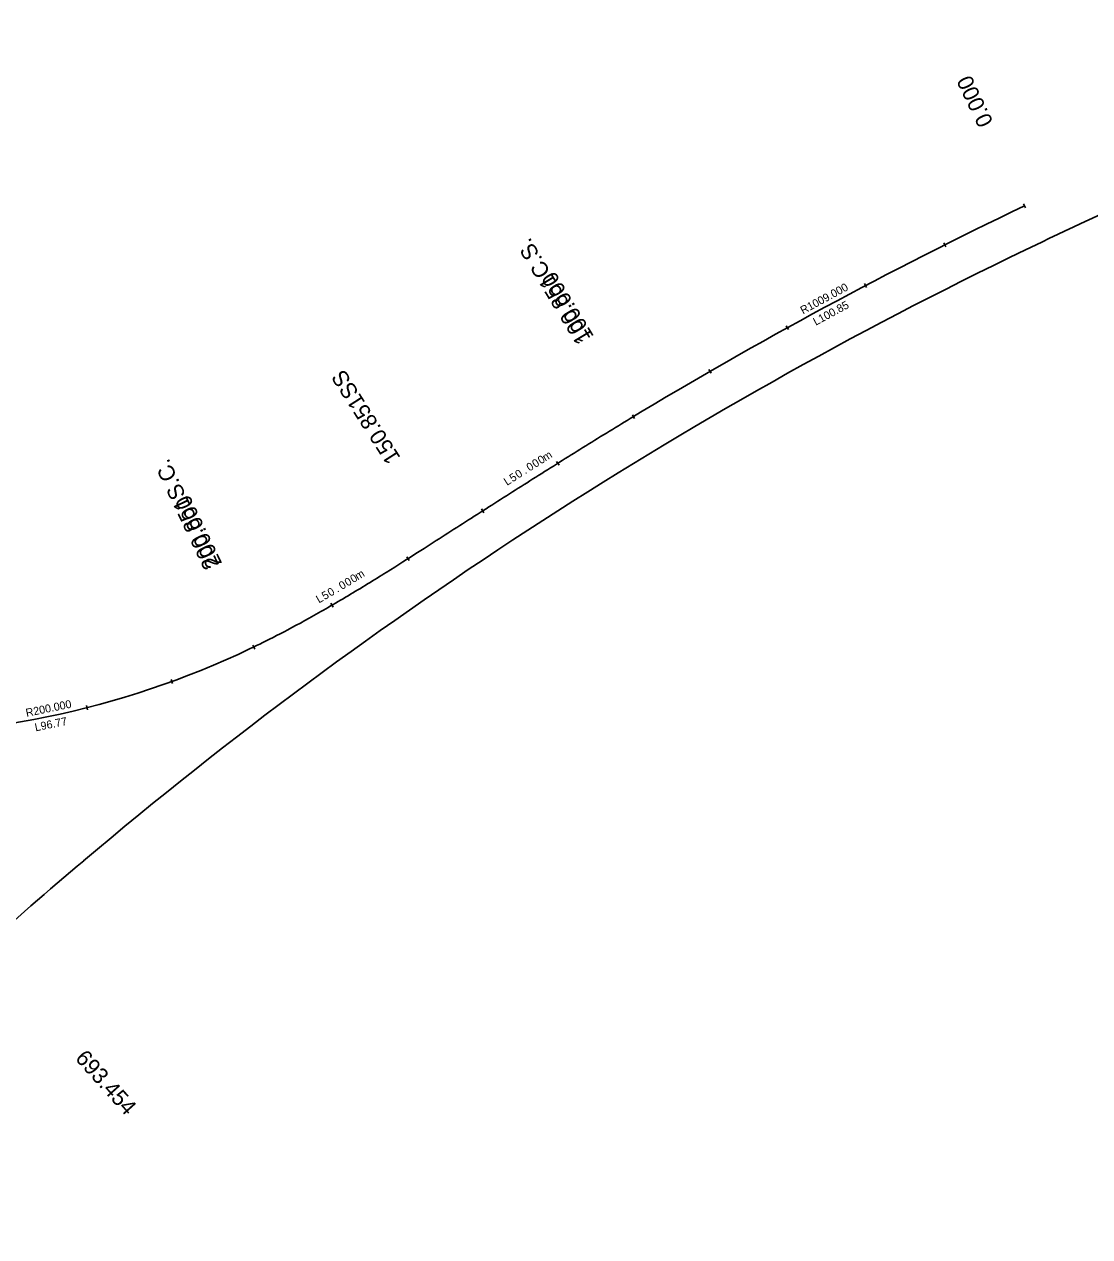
# Model space of a CAD drawing. Extents: x 50328 to 52017, y 2079 to 3461.
# Drawn here: x 51312.5 to 51552.3, y 2947.6 to 3220.3 of the extents above; entities that cross this region are included whole.
import ezdxf

# ---------------------------------------------------------------- set-up
doc = ezdxf.new("R2010")
doc.units = 0
for name, color, linetype in [('Geom_Centerline', 7, 'Continuous'), ('Geom_Control', 7, 'Continuous'), ('Geom_Text', 7, 'Continuous')]:
    doc.layers.add(name, color=color, linetype=linetype)

msp = doc.modelspace()

# ---------------------------------------------------------------- linework, layer by layer
at = {"layer": 'Geom_Centerline'}
for centre, radius, start, end in [((51971.5, 2268.5), 1009, 115.46614, 121.19293), ((51971.5, 2268.5), 1000, 115.46614, 130.21078), ((51971.5, 2268.5), 1000, 115.46614, 130.21078), ((51971.5, 2268.5), 1000, 115.46614, 130.21078), ((51277.46, 3260.46), 200, 267.7289, 295.4506), ((51277.46, 3260.46), 200, 267.7289, 295.4506)]:
    msp.add_arc(centre, radius, start, end, dxfattribs=at)
for points in [[(51541.52, 3171.34), (51550.93, 3175.82), (51569.86, 3184.51), (51598.6, 3196.79), (51627.49, 3208.71), (51646.83, 3216.45), (51656.5, 3220.33)], [(51541.52, 3171.34), (51550.93, 3175.82), (51569.86, 3184.51), (51598.6, 3196.79), (51627.49, 3208.71), (51646.83, 3216.45), (51656.5, 3220.33)], [(51448.92, 3131.62), (51445.35, 3129.47), (51438.25, 3125.11), (51427.66, 3118.47), (51417.11, 3111.77), (51410.09, 3107.27), (51406.58, 3105.03)], [(51448.92, 3131.62), (51445.35, 3129.47), (51438.25, 3125.11), (51427.66, 3118.47), (51417.11, 3111.77), (51410.09, 3107.27), (51406.58, 3105.03)], [(51406.58, 3105.03), (51404.83, 3103.9), (51401.32, 3101.66), (51394.28, 3097.19), (51385.42, 3091.72), (51376.39, 3086.52), (51369.02, 3082.62), (51365.29, 3080.77), (51363.41, 3079.87)], [(51406.58, 3105.03), (51404.83, 3103.9), (51401.32, 3101.66), (51394.28, 3097.19), (51385.42, 3091.72), (51376.39, 3086.52), (51369.02, 3082.62), (51365.29, 3080.77), (51363.41, 3079.87)], [(51233.9, 2947.58), (51241.42, 2954.79), (51256.45, 2969.21), (51279.19, 2990.65), (51302.24, 3011.76), (51317.94, 3025.45), (51325.9, 3032.17)], [(51233.9, 2947.58), (51241.42, 2954.79), (51256.45, 2969.21), (51279.19, 2990.65), (51302.24, 3011.76), (51317.94, 3025.45), (51325.9, 3032.17)], [(51233.9, 2947.58), (51241.42, 2954.79), (51256.45, 2969.21), (51279.19, 2990.65), (51302.24, 3011.76), (51317.94, 3025.45), (51325.9, 3032.17)]]:
    msp.add_open_spline(points, degree=3, dxfattribs=at)
at = {"layer": 'Geom_Text'}
for points in [[(51537.87, 3179.01), (51537.44, 3179.91)], [(51519.91, 3170.24), (51519.46, 3171.13)], [(51502.12, 3161.11), (51501.66, 3161.99)], [(51484.52, 3151.63), (51484.04, 3152.51)], [(51467.11, 3141.81), (51466.61, 3142.67)], [(51449.9, 3131.64), (51449.39, 3132.49)], [(51432.89, 3121.15), (51432.35, 3122)], [(51415.99, 3110.45), (51415.45, 3111.29)], [(51399.13, 3099.68), (51398.6, 3100.53)], [(51382.06, 3089.23), (51381.56, 3090.1)], [(51364.39, 3079.79), (51363.96, 3080.69)], [(51345.92, 3072.01), (51345.58, 3072.95)], [(51326.77, 3066.12), (51326.52, 3067.09)]]:
    msp.add_lwpolyline(points, dxfattribs=at)

# ---------------------------------------------------------------- texts
at = {"layer": 'Geom_Control'}
for s, height, rotation, p in [('100.851C.S.  ', 3.6, 121.1929, (51440.1, 3149.67)), ('R1009.000', 1.8, 28.3295, (51487.79, 3155.04)), ('L100.85', 1.8, 28.3295, (51490.67, 3152.5)), ('150.851SS  ', 3.6, 122.6125, (51397.32, 3122.84)), ('0', 1.8, 32.1674, (51428.8, 3121.3)), ('m', 1.8, 32.1184, (51429.84, 3121.95)), ('200.851S.C.  ', 3.6, 115.4506, (51356.44, 3098.71)), ('0', 1.8, 32.2576, (51426.26, 3119.69)), ('0', 1.8, 32.2138, (51427.53, 3120.5)), ('L', 1.8, 32.4076, (51421.17, 3116.47)), ('5', 1.8, 32.3739, (51422.44, 3117.28)), ('0', 1.8, 32.3377, (51423.72, 3118.09)), ('.', 1.8, 32.299, (51425.27, 3119.07)), ('0', 1.8, 31.0305, (51385.29, 3093.81)), ('0', 1.8, 31.226, (51386.57, 3094.58)), ('m', 1.8, 31.4086, (51387.61, 3095.22)), ('0', 1.8, 30.3665, (51381.43, 3091.53)), ('0', 1.8, 30.822, (51384, 3093.05)), ('L', 1.8, 29.8595, (51378.84, 3090.03)), ('5', 1.8, 30.1195, (51380.14, 3090.78)), ('.', 1.8, 30.6007, (51383.01, 3092.45)), ('R200.000', 1.8, 11.5897, (51313.06, 3064.52)), ('L96.77', 1.8, 11.5897, (51315.09, 3061.26))]:
    msp.add_text(s, height=height, rotation=rotation, dxfattribs=at).set_placement(p)
at = {"layer": 'Geom_Text'}
for s, rotation, p in [('0.000', 115.4661, (51530.68, 3198.29)), ('100.000', 121.1446, (51440.84, 3150.11)), ('200.000', 115.6922, (51357.13, 3099.04)), ('693.454', 311.786, (51323.81, 2987.6)), ('693.454', 311.786, (51323.81, 2987.6))]:
    msp.add_text(s, height=3.6, rotation=rotation, dxfattribs=at).set_placement(p)

doc.saveas('drawing.dxf')
